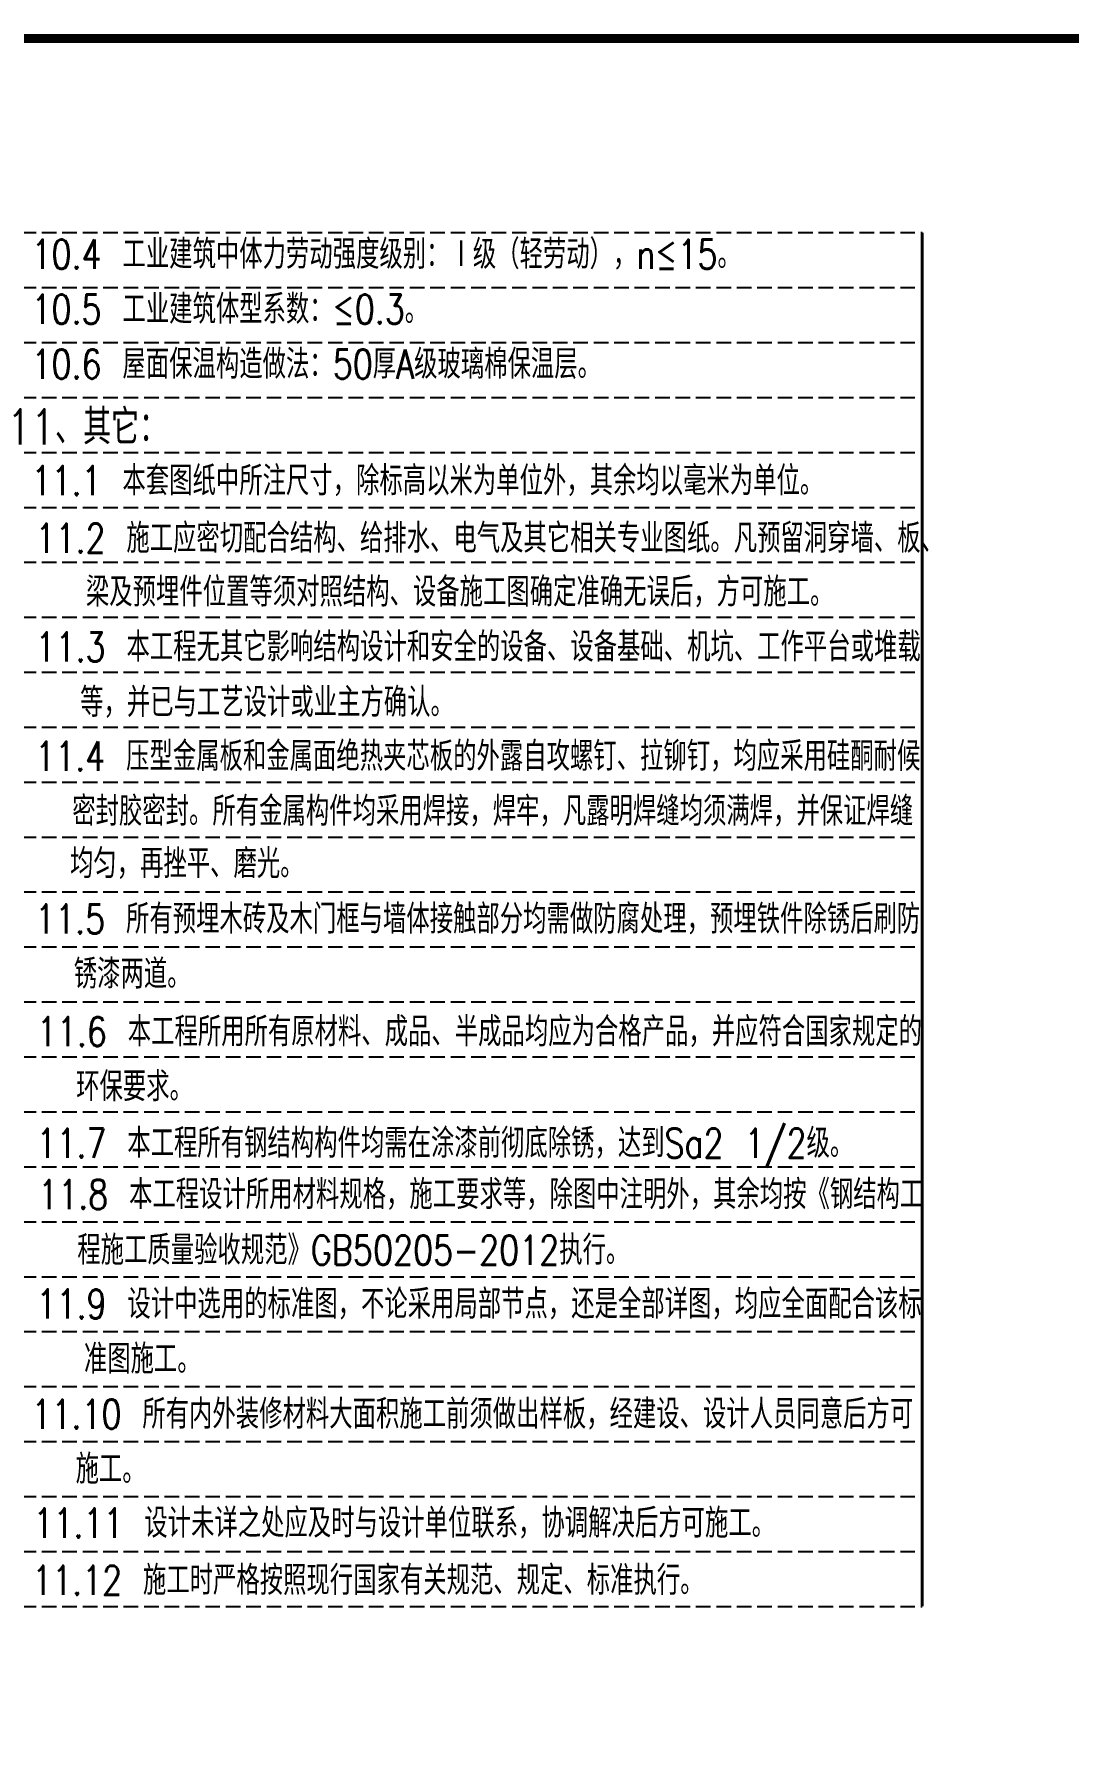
# Model space of a CAD drawing. Extents: x 4150464 to 4450492, y 75142 to 874437.
# Drawn here: x 4301957 to 4319672, y 801719 to 830997 of the extents above; entities that cross this region are included whole.
import ezdxf

# ---------------------------------------------------------------- set-up
doc = ezdxf.new("R2010")
doc.units = 0
doc.header["$LTSCALE"] = 1000
doc.header["$MEASUREMENT"] = 0
doc.linetypes.add('DASH', pattern=[0.35, 0.25, -0.1])
doc.linetypes.add('DOTE', pattern=[2.42, 2, -0.2, 0.02, -0.2])
doc.layers.add('3T_BAR', color=7, linetype='Continuous')
doc.layers.add('DOTE', color=8, linetype='DOTE')
doc.layers.add('F', color=251, linetype='Continuous', lineweight=13)
doc.styles.add('_HZTXT', font='txt.shx', dxfattribs={"width": 0.8, "bigfont": 'hztxt.shx'})

msp = doc.modelspace()

# ---------------------------------------------------------------- linework, layer by layer
at = {"color": 0, "const_width": 150}
msp.add_lwpolyline([(4252038, 770922), (4335888, 770922), (4335888, 830922), (4252038, 830922)], close=True, dxfattribs=at)
at = {"layer": '3T_BAR', "const_width": 50}
msp.add_lwpolyline([(4317160, 804056), (4317160, 827597)], dxfattribs=at)
at = {"layer": 'DOTE', "color": 251, "linetype": 'DASH'}
for p, q in [((4252038, 827597), (4317160, 827597)), ((4252038, 826656), (4317160, 826656)), ((4252038, 825714), (4317160, 825714)), ((4252038, 824772), (4317160, 824772)), ((4252038, 823831), (4317160, 823831)), ((4252038, 822889), (4317160, 822889)), ((4252038, 821947), (4317160, 821947)), ((4252038, 821006), (4317160, 821006)), ((4252038, 820064), (4317160, 820064)), ((4252038, 819123), (4317160, 819123)), ((4252038, 818181), (4317160, 818181)), ((4252038, 817239), (4317160, 817239)), ((4252038, 816298), (4317160, 816298)), ((4252038, 815356), (4317160, 815356)), ((4252038, 814414), (4317160, 814414)), ((4252038, 813473), (4317160, 813473)), ((4252038, 812531), (4317160, 812531)), ((4252038, 811589), (4317160, 811589)), ((4252038, 810648), (4317160, 810648)), ((4252038, 809706), (4317160, 809706)), ((4252038, 808765), (4317160, 808765)), ((4252038, 807823), (4317160, 807823)), ((4252038, 806881), (4317160, 806881)), ((4252038, 805940), (4317160, 805940)), ((4252038, 804998), (4317160, 804998)), ((4252038, 804056), (4317160, 804056))]:
    msp.add_line(p, q, dxfattribs=at)
at = {"layer": 'F', "linetype": 'DASH', "ltscale": 2}
msp.add_line((4317160, 814897, -1388), (4317160, 827597), dxfattribs=at)

# ---------------------------------------------------------------- texts
at = {"style": '_HZTXT', "width": 0.8}
for s, height, p in [('10.4 工业建筑中体力劳动强度级别：Ⅰ级（轻劳动），n≤15。', 500, (4301911, 826976, 0)), ('10.5 工业建筑体型系数：≤0.3。', 500, (4301911, 826034, 0)), ('10.6 屋面保温构造做法：50厚A级玻璃棉保温层。', 500, (4301911, 825093, 0)), ('11、其它：', 600, (4301490, 823967)), ('11.1 本套图纸中所注尺寸，除标高以米为单位外，其余均以毫米为单位。', 500, (4301911, 823095)), ('11.2 施工应密切配合结构、给排水、电气及其它相关专业图纸。凡预留洞穿墙、板、 ', 500, (4301978, 822110)), ('     梁及预埋件位置等须对照结构、设备施工图确定准确无误后，方可施工。', 500, (4300904, 821189)), ('11.3 本工程无其它影响结构设计和安全的设备、设备基础、机坑、工作平台或堆载', 500, (4301980, 820247)), ('等，并已与工艺设计或业主方确认。', 500, (4302743, 819298)), ('11.4 压型金属板和金属面绝热夹芯板的外露自攻螺钉、拉铆钉，均应采用硅酮耐候', 500, (4301974, 818374)), ('密封胶密封。所有金属构件均采用焊接，焊牢，凡露明焊缝均须满焊，并保证焊缝', 500, (4302608, 817433)), ('均匀，再挫平、磨光。', 500, (4302569, 816536)), ('11.5 所有预埋木砖及木门框与墙体接触部分均需做防腐处理，预埋铁件除锈后刷防', 500, (4301972, 815585)), ('锈漆两道。', 500, (4302634, 814644)), ('11.6 本工程所用所有原材料、成品、半成品均应为合格产品，并应符合国家规定的', 500, (4302002, 813654)), ('环保要求。', 500, (4302675, 812713)), ('11.7 本工程所有钢结构构件均需在涂漆前彻底除锈，达到Sa2 1/2级。', 500, (4301994, 811744)), ('11.8 本工程设计所用材料规格，施工要求等，除图中注明外，其余均按《钢结构工', 500, (4302024, 810865)), ('程施工质量验收规范》GB50205-2012执行。', 500, (4302695, 809911)), ('11.9 设计中选用的标准图，不论采用局部节点，还是全部详图，均应全面配合该标', 500, (4301996, 808987)), ('准图施工。', 500, (4302807, 808046)), ('11.10 所有内外装修材料大面积施工前须做出样板，经建设、设计人员同意后方可', 500, (4301909, 807101)), ('施工。', 500, (4302665, 806159)), ('11.11 设计未详之处应及时与设计单位联系，协调解决后方可施工。', 500, (4301943, 805234)), ('11.12 施工时严格按照现行国家有关规范、规定、标准执行。', 500, (4301919, 804254))]:
    msp.add_text(s, height=height, dxfattribs=at).set_placement(p)

doc.saveas('drawing.dxf')
